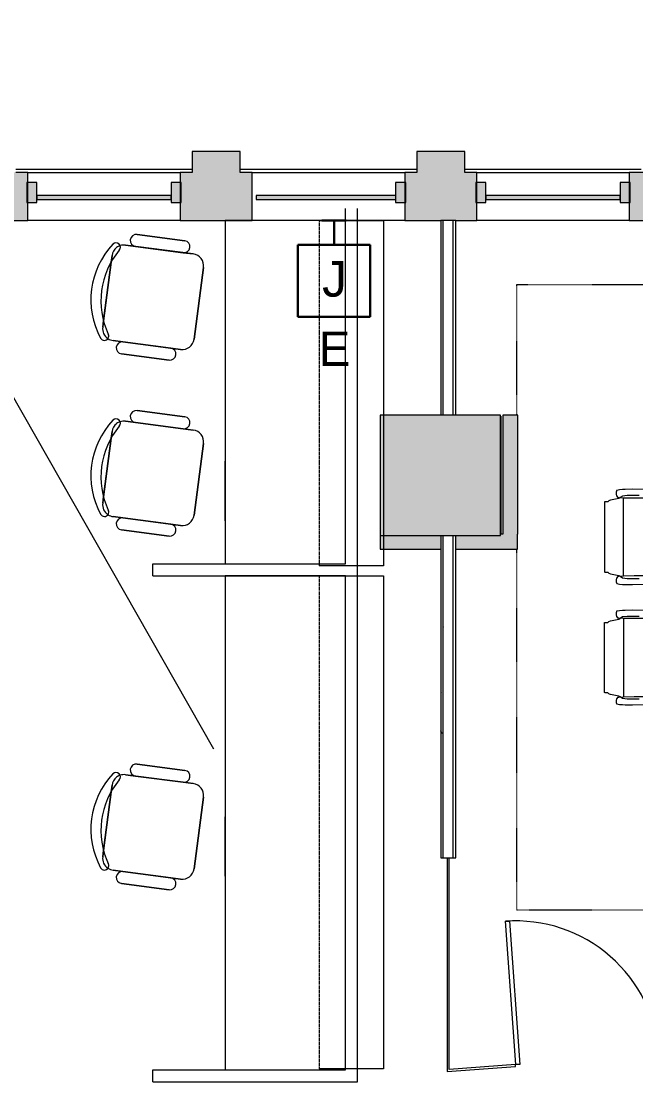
# Model space of a CAD drawing. Header units: inches. Extents: x -1880 to 225, y -1065 to 162.
# Drawn here: x -1024 to -870.8, y -114.7 to 149.7 of the extents above; entities that cross this region are included whole.
import ezdxf

# ---------------------------------------------------------------- set-up
doc = ezdxf.new("R2010")
doc.units = ezdxf.units.IN
doc.header["$MEASUREMENT"] = 0
doc.linetypes.add('Dash 1_16_', pattern=[0.125, 0.0625, -0.0625])
doc.linetypes.add('Dash 1_8_', pattern=[0.25, 0.125, -0.125])
for name, color, linetype, lineweight in [('06_555 11th St - background_dwg', 8, 'Continuous', 9), ('A-ANNO-NOTE', 131, 'Continuous', 30), ('A-AREA-IDEN', 2, 'Continuous', 9), ('A-DETL', 90, 'Continuous', 9), ('A-DOOR', 31, 'Continuous', 13), ('A-GLAZ-CURT', 52, 'Continuous', 13), ('A-GLAZ-CWMG', 51, 'Continuous', 13), ('A-WALL', 113, 'Continuous', 13), ('A-WALL-PATT', 111, 'Continuous', 13), ('I-FURN', 30, 'Continuous', 9), ('I-WALL', 2, 'Continuous', 13), ('P-SILL', 7, 'Continuous', 9), ('S', 7, 'Continuous', 9), ('S-COLS', 52, 'Continuous', 13)]:
    doc.layers.add(name, color=color, linetype=linetype, lineweight=lineweight)
doc.styles.add('Arial_1', font='arial.ttf', dxfattribs={"height": 8.851796})
doc.styles.add('Swis721 Lt BT', font='swissl.ttf', dxfattribs={"height": 8.514638})
pattern_1 = [(0, (0, 0), (30.72, 7.68), [1.267, -21.773, 1.267, -21.773, -122.88]), (0, (0, 0), (30.72, 7.68), [-46.08, 1.267, -44.813, 1.267, -21.773, -53.76]), (0, (0, 0), (30.72, 7.68), [-115.2, 1.267, -14.093, 1.267, -37.133]), (120, (11.52, 3.84), (-22.011075, 22.7643), [1.267, -21.773, 1.267, -21.773, -122.88]), (120, (11.52, 3.84), (-22.011075, 22.7643), [-46.08, 1.267, -44.813, 1.267, -21.773, -53.76]), (120, (11.52, 3.84), (-22.011075, 22.7643), [-115.2, 1.267, -14.093, 1.267, -37.133]), (240, (15.36, 19.2), (-8.708925, -30.4443), [1.267, -21.773, 1.267, -21.773, -122.88]), (240, (15.36, 19.2), (-8.708925, -30.4443), [-46.08, 1.267, -44.813, 1.267, -21.773, -53.76]), (240, (15.36, 19.2), (-8.708925, -30.4443), [-115.2, 1.267, -14.093, 1.267, -37.133])]

# ---------------------------------------------------------------- blocks, each defined once
blk = doc.blocks.new('System Panel - Glazed-4907048-FIRST FLOOR POWER _ SIGNAL')
at = {"layer": 'A-GLAZ-CURT', "lineweight": 9}
blk.add_hatch(color=7, dxfattribs=at).paths.add_polyline_path([(16.75, -1.75), (16.75, -0.75), (-16.75, -0.75), (-16.75, -1.75)], flags=0)
at = {"layer": 'A-GLAZ-CURT', "color": 8, "lineweight": 20}
for p, q in [((16.75, -0.75), (-16.75, -0.75)), ((-16.75, -0.75), (-16.75, -1.75)), ((-16.75, -1.75), (16.75, -1.75)), ((16.75, -1.75), (16.75, -0.75))]:
    blk.add_line(p, q, dxfattribs=at)
blk = doc.blocks.new('Rectangular Mullion - 2_5_ x 5_ rectangular-4903428-FIRST FLOOR POWER _ SIGNAL')
at = {"layer": 'A-GLAZ-CWMG', "lineweight": 9}
blk.add_hatch(color=7, dxfattribs=at).paths.add_polyline_path([(-1.25, -2.5), (-1.25, 2.5), (1.25, 2.5), (1.25, -2.5)], flags=0)
at = {"layer": 'A-GLAZ-CWMG', "color": 8, "lineweight": 20}
for p, q in [((-1.25, 2.5), (1.25, 2.5)), ((-1.25, -2.5), (-1.25, 2.5)), ((1.25, 2.5), (1.25, -2.5)), ((1.25, -2.5), (-1.25, -2.5))]:
    blk.add_line(p, q, dxfattribs=at)
blk = doc.blocks.new('Concrete-Rectangular-Column - 30 x30-5170816-FIRST FLOOR POWER _ SIGNAL')
at = {"layer": 'S-COLS', "lineweight": 9}
blk.add_hatch(color=7, dxfattribs=at).paths.add_polyline_path([(-4.89, -15), (15, -15), (15, 15), (-15, 15), (-15, -15)], flags=0)
at = {"layer": 'S-COLS', "color": 8, "lineweight": 20}
for p, q in [((15, 15), (-15, 15)), ((-15, 15), (-15, -15)), ((15, -15), (15, 15)), ((-15, -15), (15, -15))]:
    blk.add_line(p, q, dxfattribs=at)
blk = doc.blocks.new('System Panel - Glazed-4907081-FIRST FLOOR POWER _ SIGNAL')
at = {"layer": 'A-GLAZ-CURT', "lineweight": 9}
blk.add_hatch(color=7, dxfattribs=at).paths.add_polyline_path([(-17.375, -1.75), (17.375, -1.75), (17.375, -0.75), (-17.375, -0.75)], flags=0)
at = {"layer": 'A-GLAZ-CURT', "color": 8, "lineweight": 20}
for p, q in [((17.375, -0.75), (-17.375, -0.75)), ((-17.375, -0.75), (-17.375, -1.75)), ((-17.375, -1.75), (17.375, -1.75)), ((17.375, -1.75), (17.375, -0.75))]:
    blk.add_line(p, q, dxfattribs=at)
blk = doc.blocks.new('System Panel - Glazed-4907055-FIRST FLOOR POWER _ SIGNAL')
at = {"layer": 'A-GLAZ-CURT', "lineweight": 9}
blk.add_hatch(color=7, dxfattribs=at).paths.add_polyline_path([(-16.75, -1.75), (16.75, -1.75), (16.75, -0.75), (-16.75, -0.75)], flags=0)
at = {"layer": 'A-GLAZ-CURT', "color": 8, "lineweight": 20}
for p, q in [((16.75, -0.75), (-16.75, -0.75)), ((-16.75, -0.75), (-16.75, -1.75)), ((-16.75, -1.75), (16.75, -1.75)), ((16.75, -1.75), (16.75, -0.75))]:
    blk.add_line(p, q, dxfattribs=at)
blk = doc.blocks.new('Rectangular Mullion - 2_5_ x 5_ rectangular-4903422-FIRST FLOOR POWER _ SIGNAL')
at = {"layer": 'A-GLAZ-CWMG', "lineweight": 9}
blk.add_hatch(color=7, dxfattribs=at).paths.add_polyline_path([(-1.25, -2.5), (-1.25, 2.5), (1.25, 2.5), (1.25, -2.5)], flags=0)
at = {"layer": 'A-GLAZ-CWMG', "color": 8, "lineweight": 20}
for p, q in [((-1.25, 2.5), (1.25, 2.5)), ((-1.25, -2.5), (-1.25, 2.5)), ((1.25, 2.5), (1.25, -2.5)), ((1.25, -2.5), (-1.25, -2.5))]:
    blk.add_line(p, q, dxfattribs=at)
blk = doc.blocks.new('F-Chairs1 - Workstation-V30-FIRST FLOOR POWER _ SIGNAL')
at = {"layer": 'I-FURN'}
for p, q in [((-7.33, -4), (-9, -4)), ((-9, -4), (-7.33, -4)), ((7.44, -4), (-7.44, -4)), ((7.33, -4), (-7.33, -4)), ((-7.33, -4), (7.33, -4)), ((9, -4), (7.33, -4)), ((7.33, -4), (9, -4)), ((-12, -7), (-12, -24)), ((-12, -7), (-12, -9.5)), ((-12, -9.5), (-12, -7)), ((12, -24), (12, -7)), ((12, -9.5), (12, -7)), ((12, -7), (12, -9.5)), ((-15, -9.5), (-15, -21.5)), ((-15, -9.5), (-15, -21.5)), ((-15, -21.5), (-15, -9.5)), ((-12, -21.5), (-12, -9.5)), ((-12, -9.5), (-12, -21.5)), ((-12, -9.5), (-12, -21.5)), ((-12, -21.5), (-12, -9.5)), ((12, -9.5), (12, -21.5)), ((12, -21.5), (12, -9.5)), ((12, -21.5), (12, -9.5)), ((12, -9.5), (12, -21.5)), ((15, -21.5), (15, -9.5)), ((15, -21.5), (15, -9.5)), ((15, -9.5), (15, -21.5)), ((-12, -21.5), (-12, -24)), ((-12, -24), (-12, -21.5)), ((12, -24), (12, -21.5)), ((12, -21.5), (12, -24)), ((-9, -27), (9, -27)), ((-9, -27), (9, -27)), ((9, -27), (-9, -27))]:
    blk.add_line(p, q, dxfattribs=at)
for centre, radius, start, end in [((0, -20), 20, 53.8255, 126.1745), ((0, -20), 20, 53.8255, 126.1745), ((0, -20), 20, 53.8255, 126.1745), ((0, -22.18), 19.64, 57.5758, 122.4242), ((0, -22.18), 19.64, 57.5758, 122.4242), ((0, -22.18), 19.64, 57.5758, 122.4242), ((-11.17, -4.73), 1.08, 126.1745, 306.1745), ((-11.17, -4.73), 1.08, 126.1745, 306.1745), ((-11.17, -4.73), 1.08, 126.1745, 306.1745), ((-9, -7), 3, 90, 153.6047), ((-9, -7), 3, 90, 153.6047), ((9, -7), 3, 45.9978, 90), ((9, -7), 3, 45.9978, 90), ((11.17, -4.73), 1.08, 233.8255, 53.8255), ((11.17, -4.73), 1.08, 233.8255, 53.8255), ((11.17, -4.73), 1.08, 233.8255, 53.8255), ((9, -7), 3, 26.3953, 45), ((9, -7), 3, 26.3953, 45), ((-9, -7), 3, 153.7164, 180), ((-9, -7), 3, 153.6047, 180), ((-9, -7), 3, 153.6047, 180), ((9, -7), 3, 0, 26.2836), ((9, -7), 3, 360, 26.3953), ((9, -7), 3, 360, 26.3953), ((-13.5, -9.5), 1.5, 0, 180), ((-13.5, -9.5), 1.5, 360, 180), ((-13.5, -9.5), 1.5, 0, 180), ((13.5, -9.5), 1.5, 0, 180), ((13.5, -9.5), 1.5, 360, 180), ((13.5, -9.5), 1.5, 0, 180), ((-13.5, -21.5), 1.5, 180, 0), ((-13.5, -21.5), 1.5, 180, 360), ((-13.5, -21.5), 1.5, 180, 270), ((-13.5, -21.5), 1.5, 270, 270.3768), ((-13.5, -21.5), 1.5, 270.3768, 0), ((13.5, -21.5), 1.5, 180, 0), ((13.5, -21.5), 1.5, 180, 360), ((13.5, -21.5), 1.5, 180, 0), ((-9, -24), 3, 180, 270), ((-9, -24), 3, 180, 270), ((-9, -24), 3, 180, 270), ((9, -24), 3, 270, 0), ((9, -24), 3, 270, 360), ((9, -24), 3, 270, 0)]:
    blk.add_arc(centre, radius, start, end, dxfattribs=at)
blk = doc.blocks.new('F-Chairs1 - Workstation-V31-FIRST FLOOR POWER _ SIGNAL')
at = {"layer": 'I-FURN'}
for p, q in [((-7.33, -4), (-9, -4)), ((-9, -4), (-7.33, -4)), ((7.44, -4), (-7.44, -4)), ((7.33, -4), (-7.33, -4)), ((-7.33, -4), (7.33, -4)), ((9, -4), (7.33, -4)), ((7.33, -4), (9, -4)), ((-12, -7), (-12, -24)), ((-12, -7), (-12, -9.5)), ((-12, -9.5), (-12, -7)), ((12, -24), (12, -7)), ((12, -9.5), (12, -7)), ((12, -7), (12, -9.5)), ((-15, -9.5), (-15, -21.5)), ((-15, -9.5), (-15, -21.5)), ((-15, -21.5), (-15, -9.5)), ((-12, -21.5), (-12, -9.5)), ((-12, -9.5), (-12, -21.5)), ((-12, -9.5), (-12, -21.5)), ((-12, -21.5), (-12, -9.5)), ((12, -9.5), (12, -21.5)), ((12, -21.5), (12, -9.5)), ((12, -21.5), (12, -9.5)), ((12, -9.5), (12, -21.5)), ((15, -21.5), (15, -9.5)), ((15, -21.5), (15, -9.5)), ((15, -9.5), (15, -21.5)), ((-12, -21.5), (-12, -24)), ((-12, -24), (-12, -21.5)), ((12, -24), (12, -21.5)), ((12, -21.5), (12, -24)), ((-9, -27), (9, -27)), ((-9, -27), (9, -27)), ((9, -27), (-9, -27))]:
    blk.add_line(p, q, dxfattribs=at)
for centre, radius, start, end in [((0, -20), 20, 53.8255, 126.1745), ((0, -20), 20, 53.8255, 126.1745), ((0, -20), 20, 53.8255, 126.1745), ((0, -22.18), 19.64, 57.5758, 122.4242), ((0, -22.18), 19.64, 57.5758, 122.4242), ((0, -22.18), 19.64, 57.5758, 122.4242), ((-11.17, -4.73), 1.08, 126.1745, 306.1745), ((-11.17, -4.73), 1.08, 126.1745, 306.1745), ((-11.17, -4.73), 1.08, 126.1745, 306.1745), ((-9, -7), 3, 90, 153.6047), ((-9, -7), 3, 90, 153.6047), ((9, -7), 3, 45.9978, 90), ((9, -7), 3, 45.9978, 90), ((11.17, -4.73), 1.08, 233.8255, 53.8255), ((11.17, -4.73), 1.08, 233.8255, 53.8255), ((11.17, -4.73), 1.08, 233.8255, 53.8255), ((9, -7), 3, 26.3953, 45), ((9, -7), 3, 26.3953, 45), ((-9, -7), 3, 153.7164, 180), ((-9, -7), 3, 153.6047, 180), ((-9, -7), 3, 153.6047, 180), ((9, -7), 3, 0, 26.2836), ((9, -7), 3, 360, 26.3953), ((9, -7), 3, 360, 26.3953), ((-13.5, -9.5), 1.5, 0, 180), ((-13.5, -9.5), 1.5, 360, 180), ((-13.5, -9.5), 1.5, 0, 180), ((13.5, -9.5), 1.5, 0, 180), ((13.5, -9.5), 1.5, 360, 180), ((13.5, -9.5), 1.5, 0, 180), ((-13.5, -21.5), 1.5, 180, 0), ((-13.5, -21.5), 1.5, 180, 360), ((-13.5, -21.5), 1.5, 180, 0), ((13.5, -21.5), 1.5, 180, 0), ((13.5, -21.5), 1.5, 180, 360), ((13.5, -21.5), 1.5, 180, 0), ((-9, -24), 3, 180, 270), ((-9, -24), 3, 180, 270), ((-9, -24), 3, 180, 270), ((9, -24), 3, 270, 0), ((9, -24), 3, 270, 360), ((9, -24), 3, 270, 0)]:
    blk.add_arc(centre, radius, start, end, dxfattribs=at)
blk = doc.blocks.new('F-Chairs1 - Workstation-V32-FIRST FLOOR POWER _ SIGNAL')
at = {"layer": 'I-FURN'}
for p, q in [((-7.33, -4), (-9, -4)), ((-9, -4), (-7.33, -4)), ((7.44, -4), (-7.44, -4)), ((7.33, -4), (-7.33, -4)), ((-7.33, -4), (7.33, -4)), ((9, -4), (7.33, -4)), ((7.33, -4), (9, -4)), ((-12, -7), (-12, -24)), ((-12, -7), (-12, -9.5)), ((-12, -9.5), (-12, -7)), ((12, -24), (12, -7)), ((12, -9.5), (12, -7)), ((12, -7), (12, -9.5)), ((-15, -9.5), (-15, -21.5)), ((-15, -9.5), (-15, -21.5)), ((-15, -21.5), (-15, -9.5)), ((-12, -21.5), (-12, -9.5)), ((-12, -9.5), (-12, -21.5)), ((-12, -9.5), (-12, -21.5)), ((-12, -21.5), (-12, -9.5)), ((12, -9.5), (12, -21.5)), ((12, -21.5), (12, -9.5)), ((12, -21.5), (12, -9.5)), ((12, -9.5), (12, -21.5)), ((15, -21.5), (15, -9.5)), ((15, -21.5), (15, -9.5)), ((15, -9.5), (15, -21.5)), ((-12, -21.51), (-12, -24)), ((-12, -24), (-12, -21.51)), ((12, -24), (12, -21.5)), ((12, -21.5), (12, -24)), ((-9, -27), (9, -27)), ((-9, -27), (9, -27)), ((9, -27), (-9, -27))]:
    blk.add_line(p, q, dxfattribs=at)
for centre, radius, start, end in [((0, -20), 20, 53.8255, 126.1745), ((0, -20), 20, 53.8255, 126.1745), ((0, -20), 20, 53.8255, 126.1745), ((0, -22.18), 19.64, 57.5758, 122.4242), ((0, -22.18), 19.64, 57.5758, 122.4242), ((0, -22.18), 19.64, 57.5758, 122.4242), ((-11.17, -4.73), 1.08, 126.1745, 306.1745), ((-11.17, -4.73), 1.08, 126.1745, 306.1745), ((-11.17, -4.73), 1.08, 126.1745, 306.1745), ((-9, -7), 3, 90, 153.6047), ((-9, -7), 3, 90, 153.6047), ((9, -7), 3, 45.9978, 90), ((9, -7), 3, 45.9978, 90), ((11.17, -4.73), 1.08, 233.8255, 53.8255), ((11.17, -4.73), 1.08, 233.8255, 53.8255), ((11.17, -4.73), 1.08, 233.8255, 53.8255), ((9, -7), 3, 26.3953, 45), ((9, -7), 3, 26.3953, 45), ((-9, -7), 3, 153.7164, 180), ((-9, -7), 3, 153.6047, 180), ((-9, -7), 3, 153.6047, 180), ((9, -7), 3, 0, 26.2836), ((9, -7), 3, 360, 26.3953), ((9, -7), 3, 360, 26.3953), ((-13.5, -9.5), 1.5, 0, 180), ((-13.5, -9.5), 1.5, 360, 180), ((-13.5, -9.5), 1.5, 0, 180), ((13.5, -9.5), 1.5, 0, 180), ((13.5, -9.5), 1.5, 360, 180), ((13.5, -9.5), 1.5, 0, 180), ((-13.5, -21.5), 1.5, 180, 0), ((-13.5, -21.5), 1.5, 180, 360), ((-13.5, -21.5), 1.5, 180, 359.8987), ((-13.5, -21.5), 1.5, 359.8987, 0), ((13.5, -21.5), 1.5, 180, 0), ((13.5, -21.5), 1.5, 180, 360), ((13.5, -21.5), 1.5, 180, 0), ((-9, -24), 3, 180, 270), ((-9, -24), 3, 180, 270), ((-9, -24), 3, 180, 270), ((9, -24), 3, 270, 0), ((9, -24), 3, 270, 360), ((9, -24), 3, 270, 0)]:
    blk.add_arc(centre, radius, start, end, dxfattribs=at)
blk = doc.blocks.new('F - CONF TABLE _4 RECTANGULAR-12 CHAIRS_ - F - CONF TABLE _4 RECTANGULAR-12 CHAIRS_-6035027-FIRST FLOOR POWER _ SIGNAL')
at = {"layer": 'I-FURN', "linetype": 'Dash 1_8_'}
for p, q in [((-108, 45.38), (-108, 78)), ((-108, 78), (108, 78)), ((-108, -78), (-108, 12)), ((108, -78), (-108, -78))]:
    blk.add_line(p, q, dxfattribs=at)
at = {"layer": 'I-FURN'}
for p, q in [((-82.45, 26.77), (-83.06, 26.66)), ((-81.68, 26.84), (-82.45, 26.77)), ((-81.03, 26.87), (-81.68, 26.84)), ((-79.17, 26.92), (-81.03, 26.87)), ((-72.17, 26.82), (-79.17, 26.92)), ((-85.06, 24.06), (-85.32, 23.8)), ((-84.92, 24.13), (-85.06, 24.06)), ((-84.68, 24.21), (-84.92, 24.13)), ((-82.61, 24.61), (-84.68, 24.21)), ((-82.84, 24.88), (-82.61, 24.86)), ((-82.61, 24.86), (-81.45, 24.79)), ((-82.28, 24.84), (-82.61, 24.61)), ((-81.68, 25.24), (-82.28, 24.84)), ((-80.52, 25.35), (-81.68, 25.24)), ((-81.45, 24.79), (-78.77, 24.75)), ((-81.45, 5.27), (-81.45, 24.79)), ((-77.52, 25.35), (-80.52, 25.35)), ((-78.77, 24.75), (-70.68, 24.75)), ((-86.16, 23.75), (-86.16, 6.32)), ((-85.32, 6.26), (-85.06, 6.01)), ((-85.06, 6.01), (-84.68, 5.86)), ((-84.68, 5.86), (-82.61, 5.46)), ((-82.61, 5.46), (-82.28, 5.23)), ((-78.77, 5.32), (-81.45, 5.27)), ((-70.68, 5.32), (-78.77, 5.32)), ((-83.06, 3.41), (-82.45, 3.3)), ((-82.61, 5.21), (-82.84, 5.19)), ((-81.45, 5.27), (-82.61, 5.21)), ((-82.45, 3.3), (-81.68, 3.23)), ((-82.28, 5.23), (-81.68, 4.82)), ((-81.68, 4.82), (-80.52, 4.72)), ((-81.68, 3.23), (-81.03, 3.2)), ((-81.03, 3.2), (-79.17, 3.15)), ((-80.52, 4.72), (-77.52, 4.72)), ((-79.17, 3.15), (-72.17, 3.25)), ((-83.06, -3.41), (-82.45, -3.3)), ((-82.61, -5.21), (-82.84, -5.19)), ((-81.45, -5.27), (-82.61, -5.21)), ((-82.61, -5.46), (-82.28, -5.23)), ((-82.45, -3.3), (-81.68, -3.23)), ((-82.28, -5.23), (-81.68, -4.82)), ((-81.68, -3.23), (-81.03, -3.2)), ((-81.68, -4.82), (-80.52, -4.72)), ((-78.77, -5.32), (-81.45, -5.27)), ((-81.45, -5.27), (-81.45, -24.79)), ((-81.03, -3.2), (-79.17, -3.15)), ((-80.52, -4.72), (-77.52, -4.72)), ((-79.17, -3.15), (-72.17, -3.25)), ((-86.16, -23.75), (-86.16, -6.32)), ((-85.32, -6.26), (-85.06, -6.01)), ((-85.06, -6.01), (-84.68, -5.86)), ((-84.68, -5.86), (-82.61, -5.46)), ((-70.68, -5.32), (-78.77, -5.32)), ((-85.06, -24.06), (-85.32, -23.8)), ((-84.92, -24.13), (-85.06, -24.06)), ((-84.68, -24.21), (-84.92, -24.13)), ((-82.61, -24.61), (-84.68, -24.21)), ((-82.84, -24.88), (-82.61, -24.86)), ((-82.28, -24.84), (-82.61, -24.61)), ((-82.61, -24.86), (-81.45, -24.79)), ((-81.68, -25.24), (-82.28, -24.84)), ((-80.52, -25.35), (-81.68, -25.24)), ((-81.45, -24.79), (-78.77, -24.75)), ((-77.52, -25.35), (-80.52, -25.35)), ((-78.77, -24.75), (-70.68, -24.75)), ((-82.45, -26.77), (-83.06, -26.66)), ((-81.68, -26.84), (-82.45, -26.77)), ((-81.03, -26.87), (-81.68, -26.84)), ((-79.17, -26.92), (-81.03, -26.87)), ((-72.17, -26.82), (-79.17, -26.92))]:
    blk.add_line(p, q, dxfattribs=at)
for centre, start, end in [((-81.99, 25.89), 144.065, 229.935), ((-81.99, 4.18), 130.065, 215.935), ((-81.99, -4.18), 144.065, 229.935), ((-81.99, -25.89), 130.065, 215.935)]:
    blk.add_arc(centre, 1.32, start, end, dxfattribs=at)
for points, knots in [([(-85.32, 23.8), (-85.51, 23.8), (-85.78, 23.79), (-86, 23.78), (-86.09, 23.77), (-86.14, 23.76), (-86.16, 23.75), (-86.16, 23.75)], [0, 0, 0, 0, 0.444444, 0.666667, 0.777778, 0.888889, 1, 1, 1, 1]), ([(-86.16, 6.32), (-86.16, 6.32), (-86.14, 6.31), (-86.09, 6.3), (-86.03, 6.29), (-85.94, 6.29), (-85.84, 6.28), (-85.69, 6.27), (-85.51, 6.27), (-85.37, 6.26), (-85.32, 6.26)], [0, 0, 0, 0, 0.111111, 0.222222, 0.333333, 0.444444, 0.555556, 0.666667, 0.888889, 1, 1, 1, 1]), ([(-86.16, -6.32), (-86.16, -6.32), (-86.14, -6.31), (-86.09, -6.3), (-86, -6.29), (-85.78, -6.27), (-85.51, -6.27), (-85.32, -6.26)], [-1, -1, -1, -1, -0.888889, -0.777778, -0.666667, -0.444444, 0, 0, 0, 0]), ([(-85.32, -23.8), (-85.37, -23.8), (-85.51, -23.8), (-85.69, -23.8), (-85.84, -23.79), (-85.94, -23.78), (-86.03, -23.78), (-86.09, -23.77), (-86.14, -23.76), (-86.16, -23.75), (-86.16, -23.75)], [-1, -1, -1, -1, -0.888889, -0.666667, -0.555556, -0.444444, -0.333333, -0.222222, -0.111111, 0, 0, 0, 0])]:
    blk.add_open_spline(points, degree=3, knots=knots, dxfattribs=at)
blk = doc.blocks.new('Single Glass Door - 36_ x 96_-5672665-FIRST FLOOR POWER _ SIGNAL')
at = {"layer": 'A-DOOR', "lineweight": 20}
for p, q in [((16.90625, -0.25), (17.90625, -0.25)), ((16.90625, -36.0625), (16.90625, -0.25)), ((17.90625, -0.25), (17.90625, -36.0625)), ((17.90625, -36.0625), (16.90625, -36.0625))]:
    blk.add_line(p, q, dxfattribs=at)
at = {"layer": 'A-DOOR', "lineweight": 9}
blk.add_arc((17.90625, -0.25), 35.8125, 179.5, 270, dxfattribs=at)
blk = doc.blocks.new('06_555 11th St - background_dwg-4793957-FIRST FLOOR POWER _ SIGNAL')
at = {"layer": 'P-SILL'}
for p, q in [((2396.68, 3075.23), (2352.68, 3075.23)), ((2452.68, 3075.23), (2408.68, 3075.23)), ((2508.68, 3075.23), (2464.68, 3075.23))]:
    blk.add_line(p, q, dxfattribs=at)
at = {"layer": 'S', "flags": 128}
blk.add_lwpolyline([(2473.56, 3013.72), (2473.68, 3013.72), (2473.68, 2984.35)], dxfattribs=at)

msp = doc.modelspace()

# ---------------------------------------------------------------- hatches: boundary and pattern name
at = {"layer": 'A-WALL-PATT', "lineweight": 9}
for points in [[(-978.55, 111.97), (-969.39, 111.97), (-969.39, 117.22), (-981.39, 117.22), (-981.39, 111.97), (-978.58, 111.97)], [(-917.26, 111.97), (-913.39, 111.97), (-913.39, 117.22), (-925.39, 117.22), (-925.39, 111.97), (-917.76, 111.97)], [(-903.89, 21.83), (-900.14, 21.83), (-900.14, 51.47), (-903.89, 51.47), (-903.89, 24.3)]]:
    msp.add_hatch(color=7, dxfattribs=at).paths.add_polyline_path(points, flags=0)
h = msp.add_hatch(color=7, dxfattribs=at)
h.paths.add_polyline_path([(201.61, 99.97), (201.61, 111.97), (183.61, 111.97), (183.61, 99.97)], flags=0)
h.paths.add_polyline_path([(123.61, 99.97), (141.61, 99.97), (141.61, 111.97), (123.61, 111.97)], flags=0)
h.paths.add_polyline_path([(57.23, 99.97), (81.61, 99.97), (81.61, 111.97), (3.61, 111.97), (3.61, 99.97), (27.23, 99.97), (27.23, 103.59), (57.23, 103.59)], flags=0)
h.paths.add_polyline_path([(-38.39, 99.97), (-38.39, 111.97), (-56.39, 111.97), (-56.39, 99.97), (-41.39, 99.97)], flags=0)
h.paths.add_polyline_path([(-109.05, 99.97), (-98.39, 99.97), (-98.39, 111.97), (-116.39, 111.97), (-116.39, 99.97)], flags=0)
h.paths.add_polyline_path([(-158.39, 99.97), (-158.39, 111.97), (-176.39, 111.97), (-176.39, 99.97), (-175.94, 99.97)], flags=0)
h.paths.add_polyline_path([(-296.39, 99.97), (-272.39, 99.97), (-272.39, 103.59), (-242.39, 103.59), (-242.39, 99.97), (-218.39, 99.97), (-218.39, 111.97), (-296.39, 111.97), (-296.39, 102.86)], flags=0)
h.paths.add_polyline_path([(-338.39, 99.97), (-338.39, 111.97), (-356.39, 111.97), (-356.39, 99.97), (-343.16, 99.97)], flags=0)
h.paths.add_polyline_path([(-398.39, 99.97), (-398.39, 111.97), (-416.39, 111.97), (-416.39, 99.97), (-410.04, 99.97)], flags=0)
h.paths.add_polyline_path([(-476.39, 99.97), (-458.39, 99.97), (-458.39, 111.97), (-476.39, 111.97)], flags=0)
h.paths.add_polyline_path([(-518.39, 99.97), (-518.39, 111.97), (-592.39, 111.97), (-592.39, 99.97), (-543.82, 99.97)], flags=0)
h.paths.add_polyline_path([(-644.15, 99.97), (-630.39, 99.97), (-630.39, 111.97), (-648.39, 111.97), (-648.39, 99.97), (-644.64, 99.97)], flags=0)
h.paths.add_polyline_path([(-704.39, 99.97), (-686.39, 99.97), (-686.39, 111.97), (-704.39, 111.97)], flags=0)
h.paths.add_polyline_path([(-798.39, 99.97), (-798.39, 111.97), (-872.39, 111.97), (-872.39, 99.97), (-844.81, 99.97)], flags=0)
h.paths.add_polyline_path([(-760.39, 99.97), (-742.39, 99.97), (-742.39, 111.97), (-760.39, 111.97)], flags=0)
h.paths.add_polyline_path([(-911.7, 99.97), (-910.39, 99.97), (-910.39, 111.97), (-928.39, 111.97), (-928.39, 99.97), (-913.39, 99.97)], flags=0)
h.paths.add_polyline_path([(-966.39, 99.97), (-966.39, 111.97), (-984.39, 111.97), (-984.39, 99.97), (-978.55, 99.97)], flags=0)
h.paths.add_polyline_path([(-1040.39, 99.97), (-1022.39, 99.97), (-1022.39, 111.97), (-1040.39, 111.97)], flags=0)
h.paths.add_polyline_path([(-1152.39, 99.97), (-1078.39, 99.97), (-1078.39, 111.97), (-1152.39, 111.97)], flags=0)
h.paths.add_polyline_path([(-1190.39, 99.97), (-1190.39, 111.97), (-1208.39, 111.97), (-1208.39, 99.97)], flags=0)
h.paths.add_polyline_path([(-1264.39, 99.97), (-1246.39, 99.97), (-1246.39, 111.97), (-1264.39, 111.97)], flags=0)
h.paths.add_polyline_path([(-1302.39, 99.97), (-1302.39, 111.97), (-1320.64, 111.97), (-1320.64, 99.97), (-1313.02, 99.97)], flags=0)
h.paths.add_polyline_path([(-1416.76, 99.97), (-1358.39, 99.97), (-1358.39, 111.97), (-1432.39, 111.97), (-1432.39, 99.97), (-1417.39, 99.97)], flags=0)
h.paths.add_polyline_path([(-1470.39, 99.97), (-1470.39, 111.97), (-1488.39, 111.97), (-1488.39, 99.97)], flags=0)
h.paths.add_polyline_path([(-1541.39, 111.97), (-1541.01, 105.97), (-1541.39, 105.97)], flags=0)
h.paths.add_polyline_path([(-1526.39, 99.97), (-1526.39, 111.97), (-1544.39, 111.97), (-1544.39, 109.46), (-1544.26, 109.46), (-1544.14, 107.17), (-1544.14, 104.46), (-1544.39, 104.46), (-1544.39, 99.97), (-1540.64, 99.97)], flags=0)
h.paths.add_polyline_path([(-1582.39, 99.97), (-1582.39, 111.97), (-1600.39, 111.97), (-1600.39, 99.97)], flags=0)
h = msp.add_hatch(dxfattribs=at)
h.set_pattern_fill('FP1_1', color=256, style=0, pattern_type=2)
h.set_pattern_definition(pattern_1)
h.paths.add_polyline_path([(-918.76, -58.89), (-918.76, 21.47), (-919.39, 21.47), (-919.39, -58.89)], flags=0)
h.paths.add_polyline_path([(-919.15, 51.47), (-918.76, 51.47), (-918.76, 99.97), (-919.39, 99.97), (-919.39, 51.47)], flags=0)
h = msp.add_hatch(dxfattribs=at)
h.set_pattern_fill('FP1_1', color=256, style=0, pattern_type=2)
h.set_pattern_definition(pattern_1)
h.paths.add_polyline_path([(-916.26, -58.89), (-915.64, -58.89), (-915.64, 21.47), (-916.26, 21.47)], flags=0)
h.paths.add_polyline_path([(-916.26, 51.47), (-915.64, 51.47), (-915.64, 99.97), (-916.26, 99.97), (-916.26, 93.72)], flags=0)
h = msp.add_hatch(color=7, dxfattribs=at)
h.paths.add_polyline_path([(-904.51, 18.08), (-900.23, 18.08), (-900.23, 21.83), (-904.51, 21.83), (-904.51, 21.47), (-915.64, 21.47), (-915.64, 18.08), (-911.7, 18.08)], flags=0)
h.paths.add_polyline_path([(-919.39, 18.08), (-919.39, 21.47), (-934.48, 21.47), (-934.48, 18.08)], flags=0)

# ---------------------------------------------------------------- linework, layer by layer
at = {"layer": 'A-ANNO-NOTE'}
for p, q in [((-949.01, 99.97), (-943.01, 99.97)), ((-946.01, 99.97), (-946.01, 93.97)), ((-937.01, 93.97), (-955.01, 93.97)), ((-955.01, 93.97), (-955.01, 75.97)), ((-937.01, 75.97), (-937.01, 93.97)), ((-955.01, 75.97), (-937.01, 75.97))]:
    msp.add_line(p, q, dxfattribs=at)
at = {"layer": 'A-AREA-IDEN'}
msp.add_line((-975.95, -31.79), (-1079.39, 149.66), dxfattribs=at)
at = {"layer": 'A-DETL', "lineweight": 13}
for p, q in [((-943.18, 14.4), (-943.18, 102.97)), ((-940.18, 11.4), (-940.18, 102.97)), ((-973.18, 99.97), (-973.18, 14.4)), ((-943.18, 99.97), (-973.18, 99.97)), ((-949.68, 99.97), (-933.68, 99.97)), ((-933.68, 99.97), (-933.68, 13.9)), ((-973.18, 25.15), (-973.18, 39.97)), ((-991.18, 14.4), (-943.18, 14.4)), ((-991.18, 11.4), (-991.18, 14.4)), ((-933.68, 13.9), (-949.68, 13.9)), ((-991.18, 11.4), (-940.18, 11.4)), ((-973.18, 11.4), (-973.18, -111.67)), ((-943.18, 11.4), (-973.18, 11.4)), ((-973.18, 11.4), (-973.18, -111.67)), ((-943.18, 11.4), (-973.18, 11.4)), ((-973.18, 11.4), (-973.18, -111.67)), ((-943.18, 11.4), (-973.18, 11.4)), ((-949.68, 11.4), (-933.68, 11.4)), ((-949.68, 11.4), (-933.68, 11.4)), ((-949.68, 11.4), (-933.68, 11.4)), ((-943.18, -111.67), (-943.18, 11.4)), ((-943.18, -111.67), (-943.18, 11.4)), ((-943.18, -111.67), (-943.18, 11.4)), ((-940.18, -114.67), (-940.18, 11.4)), ((-940.18, -114.67), (-940.18, 11.4)), ((-940.18, -114.67), (-940.18, 11.4)), ((-933.68, 11.4), (-933.68, -111.42)), ((-933.68, 11.4), (-933.68, -111.42)), ((-933.68, 11.4), (-933.68, -111.42)), ((-973.18, -63.42), (-973.18, -48.6)), ((-973.18, -63.42), (-973.18, -48.6)), ((-973.18, -63.42), (-973.18, -48.6)), ((-991.18, -111.67), (-943.18, -111.67)), ((-991.18, -114.67), (-991.18, -111.67)), ((-991.18, -111.67), (-943.18, -111.67)), ((-991.18, -114.67), (-991.18, -111.67)), ((-991.18, -111.67), (-943.18, -111.67)), ((-991.18, -114.67), (-991.18, -111.67)), ((-933.68, -111.42), (-949.68, -111.42)), ((-933.68, -111.42), (-949.68, -111.42)), ((-933.68, -111.42), (-949.68, -111.42)), ((-991.18, -114.67), (-940.18, -114.67)), ((-991.18, -114.67), (-940.18, -114.67)), ((-991.18, -114.67), (-940.18, -114.67))]:
    msp.add_line(p, q, dxfattribs=at)
at = {"layer": 'A-DETL', "linetype": 'Dash 1_16_', "lineweight": 13}
for p, q in [((-949.68, 99.97), (-949.68, 13.9)), ((-949.68, 11.4), (-949.68, -111.42)), ((-949.68, 11.4), (-949.68, -111.42)), ((-949.68, 11.4), (-949.68, -111.42))]:
    msp.add_line(p, q, dxfattribs=at)
at = {"layer": 'A-WALL', "color": 8, "lineweight": 20}
for p, q in [((-969.39, 117.22), (-981.39, 117.22)), ((-981.39, 117.22), (-981.39, 111.97)), ((-969.39, 111.97), (-969.39, 117.22)), ((-913.39, 117.22), (-925.39, 117.22)), ((-925.39, 117.22), (-925.39, 111.97)), ((-913.39, 111.97), (-913.39, 117.22)), ((-1022.39, 111.97), (-1025.39, 111.97)), ((-1022.39, 99.97), (-1022.39, 111.97)), ((-981.39, 111.97), (-984.39, 111.97)), ((-984.39, 111.97), (-984.39, 99.97)), ((-966.39, 111.97), (-969.39, 111.97)), ((-966.39, 99.97), (-966.39, 111.97)), ((-925.39, 111.97), (-928.39, 111.97)), ((-928.39, 111.97), (-928.39, 99.97)), ((-910.39, 111.97), (-913.39, 111.97)), ((-910.39, 99.97), (-910.39, 111.97)), ((-798.39, 111.97), (-872.39, 111.97)), ((-872.39, 111.97), (-872.39, 99.97)), ((-1040.39, 99.97), (-1022.39, 99.97)), ((-984.39, 99.97), (-966.39, 99.97)), ((-928.39, 99.97), (-919.39, 99.97)), ((-915.64, 99.97), (-910.39, 99.97)), ((-872.39, 99.97), (-798.39, 99.97))]:
    msp.add_line(p, q, dxfattribs=at)
at = {"layer": 'A-WALL', "lineweight": 9}
for p, q in [((-1022.39, 111.97), (-984.39, 111.97)), ((-966.39, 111.97), (-928.39, 111.97)), ((-910.39, 111.97), (-872.39, 111.97)), ((-984.39, 99.97), (-1022.39, 99.97)), ((-928.39, 99.97), (-966.39, 99.97)), ((-872.39, 99.97), (-910.39, 99.97))]:
    msp.add_line(p, q, dxfattribs=at)
at = {"layer": 'A-WALL'}
for p, q in [((-915.64, 99.97), (-919.39, 99.97)), ((-918.76, 51.47), (-918.76, 99.97)), ((-916.26, 51.47), (-916.26, 99.97)), ((-918.76, -58.89), (-918.76, 21.47)), ((-916.26, -58.89), (-916.26, 21.47)), ((-917.76, -58.89), (-917.26, -58.89))]:
    msp.add_line(p, q, dxfattribs=at)
at = {"layer": 'I-WALL'}
for p, q in [((-919.39, 99.97), (-919.39, 51.47)), ((-915.64, 51.47), (-915.64, 99.97)), ((-919.39, 18.08), (-919.39, -58.89)), ((-915.64, -58.89), (-915.64, 18.08)), ((-919.39, -58.89), (-917.76, -58.89)), ((-917.76, -58.89), (-917.76, -112.13)), ((-917.26, -58.89), (-915.64, -58.89)), ((-917.26, -111.59), (-917.26, -58.89)), ((-917.76, -112.13), (-900.73, -110.9)), ((-900.77, -110.4), (-917.26, -111.59)), ((-900.73, -110.9), (-900.77, -110.4))]:
    msp.add_line(p, q, dxfattribs=at)
at = {"layer": 'I-WALL', "color": 8, "lineweight": 20}
for p, q in [((-903.89, 51.47), (-903.89, 21.83)), ((-900.14, 51.47), (-903.89, 51.47)), ((-900.14, 21.83), (-900.14, 51.47)), ((-934.48, 21.47), (-934.48, 18.08)), ((-903.89, 21.83), (-904.51, 21.83)), ((-900.23, 18.08), (-900.23, 21.83)), ((-900.23, 21.83), (-900.14, 21.83)), ((-934.48, 18.08), (-919.39, 18.08)), ((-915.64, 18.08), (-900.23, 18.08))]:
    msp.add_line(p, q, dxfattribs=at)
at = {"layer": 'I-WALL', "lineweight": 9}
for p, q in [((-919.39, 21.47), (-919.39, 18.08)), ((-915.64, 18.08), (-915.64, 21.47))]:
    msp.add_line(p, q, dxfattribs=at)

# ---------------------------------------------------------------- block references
at = {"layer": '06_555 11th St - background_dwg', "color": 7}
msp.add_blockref('06_555 11th St - background_dwg-4793957-FIRST FLOOR POWER _ SIGNAL', (-3378.07, -2962.51), dxfattribs=at)
at = {"layer": 'A-DOOR', "rotation": 184.1156855927298}
msp.add_blockref('Single Glass Door - 36_ x 96_-5672665-FIRST FLOOR POWER _ SIGNAL', (-882.8, -109.36), dxfattribs=at)
at = {"layer": 'A-GLAZ-CURT', "lineweight": 9}
for name, p in [('System Panel - Glazed-4907048-FIRST FLOOR POWER _ SIGNAL', (-1003.39, 106.97)), ('System Panel - Glazed-4907081-FIRST FLOOR POWER _ SIGNAL', (-948.01, 106.97)), ('System Panel - Glazed-4907055-FIRST FLOOR POWER _ SIGNAL', (-891.39, 106.97))]:
    msp.add_blockref(name, p, dxfattribs=at)
at = {"layer": 'A-GLAZ-CWMG', "lineweight": 9, "extrusion": (0, 0, -1), "rotation": 180}
for name, p in [('Rectangular Mullion - 2_5_ x 5_ rectangular-4903428-FIRST FLOOR POWER _ SIGNAL', (1021.39, 106.97)), ('Rectangular Mullion - 2_5_ x 5_ rectangular-4903428-FIRST FLOOR POWER _ SIGNAL', (985.39, 106.97)), ('Rectangular Mullion - 2_5_ x 5_ rectangular-4903422-FIRST FLOOR POWER _ SIGNAL', (929.39, 106.97)), ('Rectangular Mullion - 2_5_ x 5_ rectangular-4903428-FIRST FLOOR POWER _ SIGNAL', (909.39, 106.97)), ('Rectangular Mullion - 2_5_ x 5_ rectangular-4903428-FIRST FLOOR POWER _ SIGNAL', (873.39, 106.97))]:
    msp.add_blockref(name, p, dxfattribs=at)
at = {"layer": 'I-FURN', "rotation": 82.53870558112384}
for name, p in [('F-Chairs1 - Workstation-V31-FIRST FLOOR POWER _ SIGNAL', (-1006.49, 82.87)), ('F-Chairs1 - Workstation-V32-FIRST FLOOR POWER _ SIGNAL', (-1006.49, 38.99)), ('F-Chairs1 - Workstation-V30-FIRST FLOOR POWER _ SIGNAL', (-1006.49, -49.13))]:
    msp.add_blockref(name, p, dxfattribs=at)
at = {"layer": 'I-FURN'}
msp.add_blockref('F - CONF TABLE _4 RECTANGULAR-12 CHAIRS_ - F - CONF TABLE _4 RECTANGULAR-12 CHAIRS_-6035027-FIRST FLOOR POWER _ SIGNAL', (-792.39, 6.08), dxfattribs=at)
at = {"layer": 'S-COLS', "lineweight": 9}
msp.add_blockref('Concrete-Rectangular-Column - 30 x30-5170816-FIRST FLOOR POWER _ SIGNAL', (-919.51, 36.47), dxfattribs=at)

# ---------------------------------------------------------------- texts
at = {"layer": 'A-ANNO-NOTE', "lineweight": 9, "attachment_point": 2}
for s, insert, char_height, width, line_spacing_factor, style in [('J', (-945.89, 89.87), 8.85, 7.344, 0.938532, 'Arial_1'), ('E', (-945.89, 72.28), 8.51, 8.64, 1.00667, 'Swis721 Lt BT')]:
    msp.add_mtext(s, dxfattribs=dict(at, insert=insert, char_height=char_height, width=width, line_spacing_factor=line_spacing_factor, style=style))

doc.saveas('drawing.dxf')
